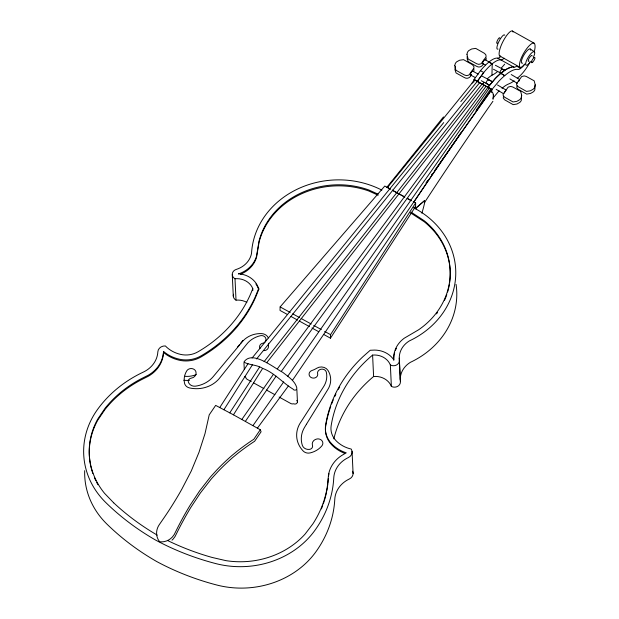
<?xml version="1.0" encoding="UTF-8"?>
<svg xmlns="http://www.w3.org/2000/svg" width="619" height="619" viewBox="0 0 619 619"><rect width="100%" height="100%" fill="white"/><g stroke="black" fill="none" stroke-linecap="round" stroke-linejoin="round"><path stroke-width="0.93" d="M323.737 334.484L330.461 338.183L330.538 334.655L415.651 202.931L413.152 201.562M415.651 202.931L415.581 206.46L330.461 338.183M487.408 78.721A39.926 10.345 -62.4 0 1 491.943 75.247L492.229 63.811L488.894 62.07A53.652 13.904 -62.5 0 0 480.483 70.682L474.022 79.526L473.906 81.344M390.628 189.244L384.786 186.048L280.136 306.916L280.02 310.421L287.58 314.584M389.924 188.896L387.463 187.534L474.657 79.921L491.656 89.353L491.494 91.643L492.948 93.129L493.351 94.931M493.041 99.357L493.374 94.56M491.71 92.239L491.912 89.538L499.015 81.05A53.66 15.173 -59.1 0 1 517.995 69.452A13.053 3.691 -59.1 0 0 524.881 63.95M327.923 483.099L328.279 478.541M467.159 56.383L467.206 58.937L468.227 61.676L476.437 66.233C479.129 68.059 482.65 66.643 483.493 63.37M472.119 83.147L472.668 82.079L473.914 81.971M455.336 66.496L454.926 69.545L456.056 72.949L464.265 77.507C466.958 79.325 470.486 77.909 471.322 74.636M238.725 273.822L239.491 273.869A22.741 20.079 -2.7 0 1 257.055 284.864L258.734 288.4L255.353 296.687A140.173 123.761 -2.7 0 1 200.935 355.933A27.128 23.948 -2.7 0 1 179.177 359.159A35.716 31.53 -2.7 0 1 164.886 352.536L163.594 351.491L163.145 354.548A32.637 28.814 -2.7 0 1 148.305 375.176L141.465 378.619A114.677 101.253 -2.7 0 0 104.905 408.501L97.763 419.055A81.932 72.338 -2.7 0 0 104.526 493.304L113.695 502.829M258.734 288.4L258.781 289.444L255.407 297.739A140.173 123.761 -2.7 0 1 200.989 356.985A27.128 23.948 -2.7 0 1 179.224 360.204A35.716 31.53 -2.7 0 1 164.933 353.581L163.64 352.536L163.594 351.491M473.875 71.092L473.845 68.879M486.047 59.819L486.201 58.016M503.464 96.44L503.286 98.057L504.578 99.775L513.174 104.642L517.02 104L519.906 102.328A6.685 5.904 -2.7 0 0 521.314 100.363L521.569 96.038M516.966 85.909L516.788 87.527L518.08 89.244L526.676 94.111L530.522 93.469L533.408 91.798A6.685 5.904 -2.7 0 0 534.824 89.832L535.079 85.507M233.456 414.823L260.274 429.756L253.821 439.25A223.335 208.146 -7.2 0 0 237.139 451.228L231.862 455.561A221.563 208.061 -16.5 0 0 217.021 469.744L211.102 476.235A59.184 17.51 -52.4 0 0 210.089 477.427L199.628 490.882L190.064 505.336A337.216 320.982 -37.9 0 0 178.086 526.839L174.225 534.545L172.33 537.06A14.508 13.842 -49.2 0 1 159.687 541.764A14.26 13.61 -49.2 0 1 156.708 534.924L156.584 533.392A14.454 13.556 -49.1 0 1 159.315 524.626L163.354 518.768A336.736 317.315 -38.9 0 0 174.868 501.05L176.686 498.047A335.328 312.587 -38.6 0 0 181.955 488.948L191.31 470.897L198.985 452.334L204.997 433.664L209.214 414.846L215.675 405.383L233.456 414.823L262.657 368.39C274.364 372.669 282.721 382.921 292.888 389.011C294.18 391.092 297.6 390.256 296.749 387.571C294.768 380.646 288.09 376.662 282.728 372.329C274.178 368.088 252.204 349.573 243.956 362.007L244.165 362.254C249.48 365.156 257.125 364.73 262.657 368.39M163.64 352.536L163.192 355.592A32.637 28.814 -2.7 0 1 148.359 376.22L141.519 379.664A114.677 101.253 -2.7 0 0 104.951 409.546L97.81 420.1A81.932 72.338 -2.7 0 0 90.536 465.07M223.916 409.732L252.544 364.599M219.776 407.519L248.041 363.639M229.757 412.85L259.57 367.082M245.395 421.361L276.082 376.19M292.4 380.376L460.838 132.791M476.05 110.43L490.72 88.865M439.273 163.927L491.656 89.353M241.859 419.419L273.405 374.348M287.75 376.251L489.32 88.084M426.081 182.783L427.729 180.423M431.575 174.929L432.681 173.359M434.329 170.999L438.724 164.716M252.962 425.609L283.695 381.884M281.32 371.361L487.934 87.302L495.022 78.814A53.644 15.181 -59 0 1 511.735 67.216M482.039 84.788L483.114 83.31M460.807 101.593L477.288 81.352L483.756 72.516L480.483 70.682M257.434 428.124L288.346 386.008M277.451 368.715L486.047 86.258M266.712 362.749L484.12 85.174L482.046 84.022L264.112 361.651M386.682 187.511L443.467 116.929M256.591 358.958L479.632 82.683L477.288 81.352M252.095 358.006L443.722 122.585M504.678 64.183L503.487 65.614A50.866 13.161 -62.4 0 1 501.467 67.827M492.879 98.235L498.202 91.875A39.933 11.281 -59.1 0 1 499.177 90.892M424.518 200.711L415.96 208.208L415.999 209.021A86.32 76.222 -2.7 0 1 409.368 340.907A23.011 20.319 -2.7 0 0 399.387 359.972A5.857 5.176 -2.7 0 1 396.617 364.955A5.857 5.176 -2.7 0 1 390.357 364.939A17.17 15.158 -2.7 0 0 372.592 355.082A134.586 118.833 -2.7 0 0 331.15 425.748A21.588 19.057 -2.7 0 0 335.955 440.604A30.114 26.594 -2.7 0 0 351.205 449.061A6.979 6.159 -2.7 0 1 348.335 457.58A27.066 23.901 -2.7 0 0 333.773 477.822A120.241 106.166 -2.7 0 1 314.947 530.29A87.503 77.259 -2.7 0 1 215.629 563.553A255.655 225.726 -2.7 0 1 155.725 540.139A255.655 225.726 -2.7 0 1 105.919 502.674A87.503 77.259 -2.7 0 1 97.438 409.592A120.241 106.166 -2.7 0 1 143.283 372.12A27.066 23.901 -2.7 0 0 157.837 351.871A6.979 6.159 -2.7 0 1 165.358 345.936A30.114 26.594 -2.7 0 0 180.601 354.393A21.588 19.057 -2.7 0 0 197.933 351.832A134.586 118.833 -2.7 0 0 252.769 288.586A17.17 15.158 -2.7 0 0 235.003 278.736A5.857 5.176 -2.7 0 1 232.303 273.776A5.857 5.176 -2.7 0 1 236.234 269.435A23.011 20.319 -2.7 0 0 251.538 253.326A86.32 76.222 -2.7 0 1 381.861 190.126M491.943 75.239L492.608 74.899A50.866 13.161 -62.4 0 0 497.645 71.479M238.385 273.946L240.42 273.219A28.575 25.232 -2.7 0 0 256.498 256.289L259.005 241.186A80.741 71.286 -2.7 0 1 368.792 189.963L378.077 194.157M378.132 195.202L368.839 191.008A80.741 71.286 -2.7 0 0 259.059 242.23L256.545 257.334A28.575 25.232 -2.7 0 1 240.474 274.271M484.692 59.594L489.629 62.21M495.393 65.266L504.446 70.055M482.774 63.595L485.242 64.902M493.475 69.258L500.887 73.189M472.483 71.046L478.239 74.102M482.356 76.276L492.237 81.507M470.564 75.046L475.5 77.661M481.265 80.718L489.497 85.074M392.291 190.157L404.811 197.004M407.31 198.366L411.48 200.649M280.136 306.916L290.21 312.463M292.733 313.848L299.457 317.547M301.136 318.476L311.218 324.023M313.732 325.408L321.292 329.571M324.658 331.42L330.538 334.655M290.945 316.433L297.669 320.139M299.356 321.06L309.446 326.615M311.961 328L318.692 331.707M392.384 190.265L404.687 197.09M407.147 198.451L411.248 200.734M413.492 207.628L415.999 209.021M411.148 212.162L424.123 220.666A80.741 71.286 -2.7 0 1 418.637 329.765L404.192 338.245A28.575 25.232 -2.7 0 0 393.692 358.277L393.823 360.204M410.374 212.75L424.177 221.71A80.741 71.286 -2.7 0 1 449.626 282.813M251.26 381.59L247.043 379.254A3.784 3.343 -2.7 0 1 245.704 377.203A2.515 2.221 -2.7 0 1 244.83 376.36M253.79 382.991L263.918 388.608M266.449 390.016L274.882 394.698M279.099 397.034L290.907 403.588A3.784 3.343 -2.7 0 0 293.584 403.774A2.515 2.221 -2.7 0 0 296.795 400.369M512.362 31.012L534.05 43.144M499.827 56.027L520.231 67.432M520.602 68.446L516.71 66.109A13.045 3.683 -59.1 0 1 514.103 67.123A53.66 15.173 -59.1 0 0 495.115 78.714L488.004 87.194L491.912 89.538L474.022 79.526L477.35 81.267L483.81 72.423A53.621 13.897 -62.5 0 1 492.213 63.842L488.894 62.07A53.629 13.889 -62.4 0 1 497.792 58.155L514.033 67.239M502.187 69.204L504.655 70.659M511.248 74.551L519.488 79.418M509.901 78.899L517.314 83.279M488.43 79.619L492.546 82.056M497.49 84.973L505.723 89.832M486.263 83.48L489.559 85.422M496.144 89.314L503.556 93.693M530.135 48.94L534.197 51.594M393.8 359.879L393.429 359.291A22.741 20.079 -2.7 0 0 374.588 350.083L370.224 350.269L363.152 356.505A140.173 123.761 -2.7 0 0 325.633 425.129A27.128 23.948 -2.7 0 0 331.676 443.777A35.716 31.53 -2.7 0 0 344.621 452.272L346.253 452.845L343.305 454.516A32.637 28.814 -2.7 0 0 328.472 475.152L327.877 482.054A114.677 101.253 -2.7 0 1 312.858 523.898L305.082 534.096A81.932 72.338 -2.7 0 1 225.858 560.628L212.131 557.456A249.914 220.658 -2.7 0 1 167.919 540.673M258.781 289.444L257.102 285.908A22.741 20.079 -2.7 0 0 255.887 283.982M260.274 429.756L261.094 431.753L254.649 441.246A223.335 208.146 -7.2 0 0 237.959 453.224L232.682 457.557A221.563 208.061 -16.5 0 0 217.842 471.74L211.922 478.232A59.184 17.51 -52.4 0 0 210.909 479.416L200.448 492.879L190.884 507.332A337.216 320.982 -37.9 0 0 178.906 528.835L175.045 536.541L173.15 539.056A14.508 13.842 -49.2 0 1 172.012 540.155M399.387 359.972L400.392 381.389A5.857 5.176 -2.7 0 1 397.622 386.372A5.857 5.176 -2.7 0 1 391.37 386.364A17.17 15.158 -2.7 0 0 373.605 376.507L372.592 355.082M399.263 358.146L400.269 379.563M390.357 364.939L391.37 386.364M352.049 451.39L353.101 473.628M296.872 389.637L297.453 401.963M252.769 288.586L252.854 290.45M243.971 362.92L244.281 369.558M235.003 278.736L236.017 300.153A17.17 15.158 -2.7 0 1 246.849 302.366M232.272 274.743L233.286 296.168M471.276 74.497A2.228 0.573 -62.9 0 1 470.394 74.543A2.228 0.573 -62.9 0 1 471.57 71.858A2.228 0.573 -62.9 0 1 472.653 71.34M517.26 78.334A50.874 14.361 -59.1 0 0 520.556 75.286A19.29 5.447 -59.1 0 0 529.609 62.867M514.149 80.826A50.874 14.361 -59.1 0 1 508.625 83.983A39.933 11.281 -59.1 0 0 502.017 88.269M400.392 381.389A23.011 20.319 -2.7 0 1 410.382 362.332A86.32 76.222 -2.7 0 0 456.071 284.376M333.827 438.871A134.586 118.833 -2.7 0 1 373.605 376.507M414.451 201.221A1386.057 353.975 -62.7 0 1 491.594 90.126M352.613 471.221A6.979 6.159 -2.7 0 1 349.34 478.998A27.066 23.901 -2.7 0 0 334.786 499.247A120.241 106.166 -2.7 0 1 315.961 551.715A87.503 77.259 -2.7 0 1 216.635 584.978A255.655 225.726 -2.7 0 1 156.739 561.557A255.655 225.726 -2.7 0 1 106.925 524.1A87.503 77.259 -2.7 0 1 84.687 470.649M196.308 374.557A21.588 19.057 -2.7 0 1 184.563 376.298M534.197 52.027A26.687 7.544 -59.1 0 0 534.599 43.74A13.378 3.784 -59.1 0 0 527.783 47.33A13.378 3.784 -59.1 0 0 520.223 60.886A17.448 4.929 -59.1 0 0 519.767 66.991A9.053 2.561 -59.1 0 0 524.347 64.593M513.043 32.049A26.687 6.917 -62.4 0 0 512.872 31.592A13.378 3.466 -62.4 0 0 506.651 35.515A13.378 3.466 -62.4 0 0 499.796 49.466A17.448 4.519 -62.4 0 0 499.401 55.602A9.053 2.344 -62.4 0 0 500.508 55.958M491.525 82.056A2.228 0.573 -62.9 0 1 492.391 82.134M483.114 83.325A39.926 10.345 -62.4 0 1 484.004 82.288M504.338 93.136A2.228 0.634 -58.7 0 1 506.063 90.529M486.751 83.271A2.228 0.634 -58.7 0 1 486.163 82.582A2.228 0.634 -58.7 0 1 487.733 80.013A2.228 0.634 -58.7 0 1 488.592 80.253M421.879 213.184A88.943 23.948 -61 0 0 424.657 202.715L424.564 200.61L415.929 208.038A3.575 1.377 35.7 0 0 415.163 206.808M502.326 69.289A2.228 0.634 -58.6 0 1 502.38 69.506M500.508 72.849A2.228 0.634 -58.6 0 1 500.059 71.781A2.228 0.634 -58.6 0 1 501.97 69.243M497.459 43.067A3.103 0.774 -63.6 0 1 497.506 40.297A3.103 0.774 -63.6 0 1 499.796 38.231M502.876 72.005A2.228 0.573 -62.9 0 1 504.145 70.195A2.228 0.573 -62.9 0 1 504.601 70.682M236.017 300.153A5.857 5.176 -2.7 0 1 233.541 294.242M529.16 61.134A3.435 0.983 -58.5 0 1 529.237 58.093A3.435 0.983 -58.5 0 1 532.162 56.02M498.016 49.102A7.993 2.027 -63.2 0 1 498.953 41.411A7.993 2.027 -63.2 0 1 504.825 35.252M157.249 535.118A249.914 220.658 -2.7 0 1 113.695 502.829M268.491 343.243A21.092 18.624 -2.7 0 0 268.468 346.346A4.465 3.946 -2.7 0 1 263.547 350.617M344.675 453.317A35.716 31.53 -2.7 0 1 331.722 444.829A27.128 23.948 -2.7 0 1 325.687 426.174A140.173 123.761 -2.7 0 1 330.708 406.482M260.026 348.505A4.465 3.946 -2.7 0 1 259.647 347.584A4.132 3.644 -2.7 0 1 262.796 343.205A3.76 3.319 -2.7 0 0 264.53 342.392A4.457 3.931 -2.7 0 0 265.45 337.626A4.457 3.931 -2.7 0 0 260.46 335.707A23.63 20.86 -2.7 0 0 246.524 344.435L219.219 378.58A28.033 24.745 -2.7 0 1 189.46 387.912A6.84 6.043 -2.7 0 1 184.539 383.269A20.876 18.431 -2.7 0 1 186.76 370.858A4.975 4.387 -2.7 0 1 191.673 368.568A4.975 4.387 -2.7 0 1 195.89 371.671A5.757 5.084 -2.7 0 1 191.24 378.147A3.528 3.11 -2.7 0 0 188.385 382.109A6.53 5.764 -2.7 0 0 195.658 386.148A27.058 23.886 -2.7 0 0 213.114 376.762L242.153 341.889A22.361 19.746 -2.7 0 1 261.543 333.602A7.784 6.879 -2.7 0 1 268.321 337.866M189.515 380.298A27.414 24.203 -2.7 0 1 183.781 380.259M242.81 340.465A140.459 124.017 -2.7 0 1 240.567 343.39M239.406 344.822A140.459 124.017 -2.7 0 1 237.626 346.957M327.83 483.981A114.677 101.253 -2.7 0 1 327.366 487.486M327.227 488.36A114.677 101.253 -2.7 0 1 326.762 490.983M326.592 491.85A114.677 101.253 -2.7 0 1 325.602 496.183M325.385 497.049A114.677 101.253 -2.7 0 1 324.402 500.477M324.139 501.328A114.677 101.253 -2.7 0 1 323.296 503.874M322.692 505.561A114.677 101.253 -2.7 0 1 321.377 508.911M449.324 284.709A80.741 71.286 -2.7 0 1 447.622 292.006M446.802 294.582A80.741 71.286 -2.7 0 1 444.473 300.478M437.602 312.378A80.741 71.286 -2.7 0 1 436.511 313.872M331.629 403.975A140.173 123.761 -2.7 0 1 333.293 399.828M334.747 396.555A140.173 123.761 -2.7 0 1 335.9 394.117M338.384 389.32A140.173 123.761 -2.7 0 1 339.715 386.952M393.746 359.322A28.575 25.232 -2.7 0 1 394.001 355.538M394.133 354.788A28.575 25.232 -2.7 0 1 394.667 352.559M395.425 350.385A28.575 25.232 -2.7 0 1 396.408 348.273M97.964 484.739A81.932 72.338 -2.7 0 1 96.688 482.402M95.891 480.816A81.932 72.338 -2.7 0 1 94.421 477.605M92.842 473.496A81.932 72.338 -2.7 0 1 90.714 465.921M328.519 476.197A32.637 28.814 -2.7 0 1 329.022 473.721M492.237 63.78A53.644 13.897 -62.4 0 1 501.119 59.888A13.053 3.381 -62.4 0 0 504.098 58.194M530.885 61.443A7.931 2.267 -58.5 0 1 525.678 63.308A7.931 2.267 -58.5 0 1 532.325 52.306A7.931 2.267 -58.5 0 1 533.346 57.366M518.846 81.244A2.228 0.634 -58.6 0 1 519.511 80.408M483.207 63.355A2.228 0.573 -62.9 0 1 482.681 62.697A2.228 0.573 -62.9 0 1 484.073 60.028A2.228 0.573 -62.9 0 1 484.847 60.213M500.771 56.461A13.053 3.381 -62.4 0 1 497.792 58.155M522.637 63.161A8.248 2.329 -59.1 0 1 524.324 54.395A8.248 2.329 -59.1 0 1 530.707 50.278M424.572 202.467A1375.395 341.82 -63.4 0 1 492.917 101.276M454.779 65.591L455.932 70.272L464.621 75.069L466.618 75.619L468.939 75.046L473.922 68.113L473.906 66.612L472.367 64.655L463.561 59.664L459.584 60.229L456.621 61.861A6.337 5.594 -2.7 0 0 455.213 63.827L454.779 65.591M466.95 54.317L468.103 59.006L476.792 63.803L478.781 64.353L481.11 63.78L486.093 56.84L485.892 54.936L484.538 53.381L475.732 48.39L471.748 48.955L468.792 50.588A6.337 5.594 -2.7 0 0 467.384 52.553L466.95 54.317M521.693 95.318L521.19 97.694A6.685 5.904 -2.7 0 1 519.782 99.651L516.888 101.33L513.043 101.965L504.446 97.106L503.154 95.38L503.177 94.049L508.168 87.117L510.66 86.436L512.764 86.985L520.68 91.357L521.693 95.318M535.195 84.788L534.7 87.163A6.685 5.904 -2.7 0 1 533.284 89.121L530.398 90.792L526.552 91.434L517.956 86.567L516.664 84.849L516.687 83.519L521.678 76.586L524.161 75.905L526.266 76.454L534.182 80.826L535.195 84.788M306.413 424.286L304.494 427.466A27.058 23.886 -2.7 0 0 302.343 445.347A6.53 5.764 -2.7 0 0 309.608 449.379A3.528 3.11 -2.7 0 0 312.463 445.417A5.757 5.084 -2.7 0 1 317.114 438.941A4.975 4.387 -2.7 0 1 322.128 440.952A4.975 4.387 -2.7 0 1 321.88 445.835A20.876 18.431 -2.7 0 1 310.073 452.93A6.84 6.043 -2.7 0 1 303.194 451.019A28.033 24.745 -2.7 0 1 299.998 423.404L323.358 387.068A23.63 20.86 -2.7 0 0 326.345 372.267A4.457 3.931 -2.7 0 0 322.236 369.133A4.457 3.931 -2.7 0 0 317.725 371.911A3.76 3.319 -2.7 0 0 317.64 373.636A4.132 3.644 -2.7 0 1 314.491 378.016A4.465 3.946 -2.7 0 1 309.252 375.323A4.465 3.946 -2.7 0 1 311.976 370.487A21.092 18.624 -2.7 0 0 316.642 368.29A7.784 6.879 -2.7 0 1 328.047 370.51A22.361 19.746 -2.7 0 1 327.861 389.452L306.413 424.286M504.717 75.634L500.825 73.305L504.717 75.634M532.673 62.155A3.072 0.89 -58 0 0 534.917 57.621A3.072 0.89 -58 0 0 531.938 60.484A3.072 0.89 -58 0 0 532.673 62.155"/></g></svg>
